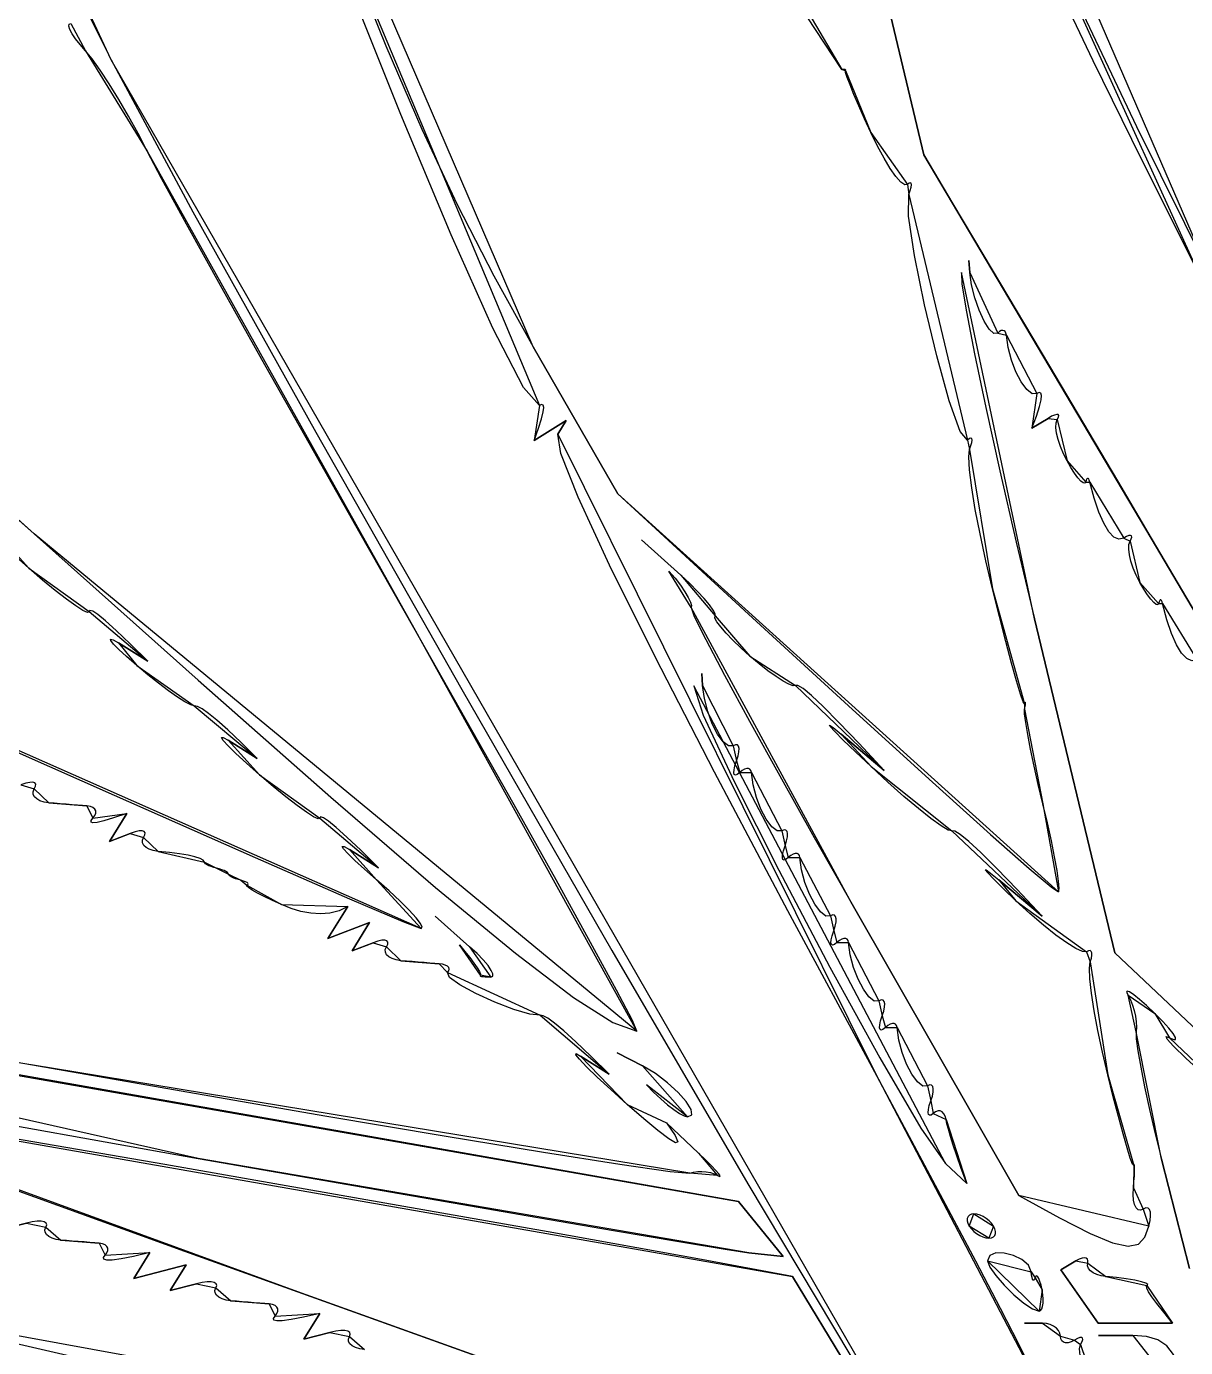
# Model space of a CAD drawing. Extents: x 0.3 to 49.4, y 16 to 54.1.
# Drawn here: x 35.332 to 39.072, y 27.951 to 32.21 of the extents above; entities that cross this region are included whole.
import ezdxf

# ---------------------------------------------------------------- set-up
doc = ezdxf.new("R2010")
doc.units = 0
doc.layers.get('0').update_dxf_attribs({"linetype": 'CONTINUOUS'})

msp = doc.modelspace()

# ---------------------------------------------------------------- linework, layer by layer
at = {"color": 178}
for points in [[(37.9627, 32.0709), (37.8513, 32.2412), (37.5836, 32.6829), (37.2226, 33.2892), (36.831, 33.9537), (36.4718, 34.5696), (36.2076, 35.0304), (36.1013, 35.2294), (37.9627, 32.0709)], [(37.645, 34.8829), (37.8785, 34.2776), (38.0936, 33.737), (38.2974, 33.2444), (38.4972, 32.7831), (38.7003, 32.3363), (38.9138, 31.8874), (39.1451, 31.4197), (37.645, 34.8829)], [(39.1086, 31.4247), (38.9292, 31.7819), (38.7733, 32.0996), (38.6328, 32.396), (38.4996, 32.6889), (38.3652, 32.9964), (38.2217, 33.3367), (38.0607, 33.7276), (39.1086, 31.4247)], [(34.8813, 33.6533), (34.9368, 33.5204), (35.0257, 33.3207), (35.1376, 33.0766), (35.262, 32.8104), (35.3885, 32.5444), (35.5067, 32.3009), (35.6061, 32.1022), (34.8813, 33.6533)], [(36.9872, 30.9882), (36.9355, 31.0465), (36.8374, 31.2373), (36.7023, 31.5381), (36.5399, 31.926), (36.3596, 32.3782), (36.1711, 32.8721), (35.9837, 33.3849), (36.9872, 30.9882)], [(36.0783, 33.238), (36.2325, 32.8142), (36.3684, 32.455), (36.4916, 32.1475), (36.6075, 31.8788), (36.7217, 31.6362), (36.8398, 31.4066), (36.9673, 31.1773), (36.0783, 33.238)], [(37.9177, 33.0947), (38.2268, 31.7961), (37.9177, 33.0947)], [(35.5234, 32.1316), (35.5058, 32.1517), (35.4913, 32.1702), (35.4803, 32.1866), (35.473, 32.2003), (35.4697, 32.2107), (35.4707, 32.2173), (35.4762, 32.2197), (35.5234, 32.1316)], [(33.5674, 32.1645), (33.6683, 32.0786), (33.8352, 31.9325), (34.0594, 31.7342), (34.3323, 31.4914), (34.6454, 31.212), (34.9898, 30.9038), (35.357, 30.5747), (33.5674, 32.1645)], [(35.7217, 31.8084), (35.6927, 31.8645), (35.6619, 31.9206), (35.6306, 31.9746), (35.5998, 32.0247), (35.5709, 32.0689), (35.545, 32.1052), (35.5234, 32.1316), (35.7217, 31.8084)], [(35.6061, 32.1022), (35.8693, 31.6128), (36.2661, 30.9015), (36.7367, 30.0726), (37.2212, 29.2303), (37.6594, 28.4789), (37.9916, 27.9226), (38.1577, 27.6657), (35.6061, 32.1022)], [(37.9743, 32.0677), (37.9756, 32.0687), (37.9758, 32.0696), (37.975, 32.0703), (37.9732, 32.0708), (37.9705, 32.071), (37.967, 32.0711), (37.9627, 32.0709), (37.9743, 32.0677)], [(38.0567, 31.868), (38.0363, 31.9127), (38.0179, 31.954), (38.002, 31.9908), (37.9893, 32.0218), (37.98, 32.0457), (37.9749, 32.0614), (37.9743, 32.0677), (38.0567, 31.868)], [(38.1745, 31.7003), (38.1658, 31.6992), (38.1532, 31.7082), (38.1374, 31.7262), (38.1192, 31.7522), (38.0991, 31.7852), (38.0781, 31.8241), (38.0567, 31.868), (38.1745, 31.7003)], [(36.5822, 30.2712), (36.4092, 30.5751), (36.2442, 30.8666), (36.0923, 31.1362), (35.9588, 31.3747), (35.8491, 31.5725), (35.7683, 31.7202), (35.7217, 31.8084), (36.5822, 30.2712)], [(38.2268, 31.7961), (38.3211, 31.6384), (38.421, 31.4709), (38.5253, 31.2955), (38.6327, 31.1146), (38.7419, 30.9303), (38.8518, 30.7447), (38.9609, 30.56), (38.2268, 31.7961)], [(38.1791, 31.6684), (38.1836, 31.6812), (38.1863, 31.6916), (38.1873, 31.6994), (38.1866, 31.7044), (38.1842, 31.7063), (38.1801, 31.705), (38.1745, 31.7003), (38.1791, 31.6684)], [(38.3686, 30.8762), (38.3445, 30.904), (38.3091, 31.0031), (38.2687, 31.1478), (38.2293, 31.3124), (38.1971, 31.4712), (38.1783, 31.5984), (38.1791, 31.6684), (38.3686, 30.8762)], [(38.3753, 31.4168), (38.3728, 31.456), (38.3753, 31.4168)], [(38.3487, 31.4168), (38.3501, 31.3793), (38.3646, 31.2897), (38.3909, 31.1549), (38.4274, 30.9818), (38.4728, 30.7772), (38.5256, 30.5478), (38.5843, 30.3006), (38.3487, 31.4168)], [(38.4657, 31.2213), (38.4534, 31.2199), (38.4382, 31.2341), (38.4218, 31.2603), (38.4057, 31.2952), (38.3915, 31.3352), (38.3808, 31.3769), (38.3753, 31.4168), (38.4657, 31.2213)], [(38.4934, 31.2144), (38.4923, 31.2212), (38.4899, 31.2261), (38.4865, 31.2291), (38.4822, 31.2302), (38.4772, 31.2293), (38.4716, 31.2263), (38.4657, 31.2213), (38.4934, 31.2144)], [(38.5917, 31.0266), (38.5766, 31.0261), (38.5594, 31.0395), (38.5414, 31.064), (38.5244, 31.0966), (38.5097, 31.1344), (38.4988, 31.1747), (38.4934, 31.2144), (38.5917, 31.0266)], [(36.9673, 31.1773), (37.2398, 30.7029), (36.9673, 31.1773)], [(38.5761, 30.9144), (38.5906, 30.9541), (38.6001, 30.9844), (38.6053, 31.0062), (38.6065, 31.0204), (38.6043, 31.0279), (38.5992, 31.0297), (38.5917, 31.0266), (38.5761, 30.9144)], [(36.9703, 30.8752), (36.9848, 30.9149), (36.9945, 30.9452), (36.9997, 30.9671), (37.0011, 30.9815), (36.9992, 30.9892), (36.9944, 30.9911), (36.9872, 30.9882), (36.9703, 30.8752)], [(37.074, 30.9393), (36.9703, 30.8752), (37.074, 30.9393)], [(37.0472, 30.8959), (37.074, 30.9393), (37.0472, 30.8959)], [(38.6279, 30.9464), (38.5761, 30.9144), (38.6279, 30.9464)], [(38.6576, 30.9426), (38.6615, 30.9502), (38.6625, 30.9556), (38.6606, 30.9585), (38.6561, 30.9591), (38.649, 30.9573), (38.6396, 30.9531), (38.6279, 30.9464), (38.6576, 30.9426)], [(38.6893, 30.8092), (38.6776, 30.8325), (38.6679, 30.8557), (38.6606, 30.878), (38.6556, 30.8987), (38.6534, 30.9169), (38.654, 30.9318), (38.6576, 30.9426), (38.6893, 30.8092)], [(38.0688, 28.8383), (37.7887, 29.3589), (37.5525, 29.8057), (37.3608, 30.1775), (37.2138, 30.4734), (37.1123, 30.6924), (37.0566, 30.8336), (37.0472, 30.8959), (38.0688, 28.8383)], [(38.3749, 30.8459), (38.3793, 30.8587), (38.3819, 30.869), (38.3827, 30.8766), (38.3818, 30.8813), (38.3791, 30.8829), (38.3747, 30.8813), (38.3686, 30.8762), (38.3749, 30.8459)], [(38.4486, 30.3967), (38.4272, 30.4874), (38.4086, 30.5738), (38.3934, 30.6532), (38.382, 30.7229), (38.3748, 30.7801), (38.3723, 30.822), (38.3749, 30.8459), (38.4486, 30.3967)], [(33.1475, 30.8293), (34.1727, 30.372), (34.9889, 30.0088), (35.6151, 29.7312), (36.0707, 29.5303), (36.3749, 29.3976), (36.5469, 29.3244), (36.6059, 29.3019), (33.1475, 30.8293)], [(38.7495, 30.7412), (38.7467, 30.7371), (38.7413, 30.7382), (38.7337, 30.7443), (38.7244, 30.7549), (38.7136, 30.7695), (38.7018, 30.7878), (38.6893, 30.8092), (38.7495, 30.7412)], [(38.7626, 30.7412), (38.7609, 30.7471), (38.759, 30.7511), (38.757, 30.7531), (38.755, 30.7531), (38.753, 30.7511), (38.7512, 30.7471), (38.7495, 30.7412), (38.7626, 30.7412)], [(38.8724, 30.5606), (38.8567, 30.5568), (38.8403, 30.5639), (38.8238, 30.5812), (38.8074, 30.6082), (38.7914, 30.6443), (38.7764, 30.6888), (38.7626, 30.7412), (38.8724, 30.5606)], [(37.2398, 30.7029), (37.6615, 30.3147), (37.9972, 30.0073), (38.2548, 29.7732), (38.4421, 29.6049), (38.5672, 29.4949), (38.6378, 29.4358), (38.662, 29.4202), (37.2398, 30.7029)], [(35.34, 30.4634), (35.2981, 30.5007), (35.2642, 30.532), (35.2392, 30.5567), (35.2235, 30.5739), (35.2178, 30.5832), (35.2228, 30.5837), (35.239, 30.5747), (35.34, 30.4634)], [(35.357, 30.5747), (35.8861, 30.1024), (36.3145, 29.7251), (36.6523, 29.4344), (36.9097, 29.2221), (37.0969, 29.0796), (37.224, 28.9986), (37.3013, 28.9707), (35.357, 30.5747)], [(37.4435, 30.4405), (37.3168, 30.5552), (37.4435, 30.4405)], [(38.8926, 30.5509), (38.8966, 30.5584), (38.898, 30.564), (38.8971, 30.5676), (38.894, 30.5691), (38.8887, 30.5685), (38.8815, 30.5657), (38.8724, 30.5606), (38.8926, 30.5509)], [(38.9243, 30.4176), (38.9126, 30.4408), (38.9029, 30.464), (38.8955, 30.4863), (38.8906, 30.507), (38.8884, 30.5252), (38.889, 30.5401), (38.8926, 30.5509), (38.9243, 30.4176)], [(38.9609, 30.56), (39.4209, 29.7816), (38.9609, 30.56)], [(35.5345, 30.3233), (35.5293, 30.321), (35.5146, 30.3275), (35.4916, 30.3421), (35.4615, 30.3638), (35.4253, 30.3918), (35.3845, 30.4253), (35.34, 30.4634), (35.5345, 30.3233)], [(37.4051, 30.4543), (37.4249, 30.4308), (37.4421, 30.4084), (37.4565, 30.3876), (37.4676, 30.3693), (37.4748, 30.3542), (37.4779, 30.343), (37.4763, 30.3364), (37.4051, 30.4543)], [(37.5539, 30.3095), (37.5543, 30.3163), (37.5482, 30.3284), (37.5362, 30.345), (37.5191, 30.3653), (37.4975, 30.3885), (37.4721, 30.4139), (37.4435, 30.4405), (37.5539, 30.3095)], [(38.9845, 30.3495), (38.9817, 30.3454), (38.9763, 30.3466), (38.9687, 30.3527), (38.9594, 30.3632), (38.9486, 30.3778), (38.9368, 30.3961), (38.9243, 30.4176), (38.9845, 30.3495)], [(38.5523, 30.0264), (38.5481, 30.0323), (38.5393, 30.0576), (38.5265, 30.1001), (38.5105, 30.1576), (38.4917, 30.2276), (38.4709, 30.3081), (38.4486, 30.3967), (38.5523, 30.0264)], [(37.4763, 30.3364), (37.4866, 30.3075), (37.5236, 30.233), (37.584, 30.1187), (37.6646, 29.9704), (37.7623, 29.794), (37.8739, 29.5953), (37.9962, 29.3802), (37.4763, 30.3364)], [(38.9976, 30.3495), (38.9959, 30.3555), (38.994, 30.3594), (38.992, 30.3614), (38.99, 30.3614), (38.988, 30.3594), (38.9862, 30.3555), (38.9845, 30.3495), (38.9976, 30.3495)], [(39.1074, 30.169), (39.0917, 30.1652), (39.0753, 30.1722), (39.0588, 30.1896), (39.0423, 30.2166), (39.0264, 30.2526), (39.0114, 30.2972), (38.9976, 30.3495), (39.1074, 30.169)], [(35.7241, 30.1635), (35.6673, 30.2196), (35.6222, 30.2624), (35.5878, 30.2934), (35.5628, 30.3137), (35.5464, 30.3246), (35.5373, 30.3274), (35.5345, 30.3233), (35.7241, 30.1635)], [(37.6662, 30.1803), (37.6372, 30.2065), (37.6114, 30.2315), (37.5895, 30.2544), (37.5721, 30.2745), (37.5599, 30.2909), (37.5536, 30.3028), (37.5539, 30.3095), (37.6662, 30.1803)], [(38.5843, 30.3006), (38.8439, 29.2235), (38.5843, 30.3006)], [(37.3013, 28.9707), (37.2871, 29.0049), (37.236, 29.1028), (37.1525, 29.2567), (37.041, 29.4584), (36.9058, 29.7), (36.7514, 29.9736), (36.5822, 30.2712), (37.3013, 28.9707)], [(35.6882, 30.1497), (35.6557, 30.1782), (35.6307, 30.2013), (35.6134, 30.2188), (35.6043, 30.23), (35.6037, 30.2346), (35.612, 30.2322), (35.6296, 30.2223), (35.6882, 30.1497)], [(35.6296, 30.2223), (35.7241, 30.1635), (35.6296, 30.2223)], [(37.8129, 30.0855), (37.8053, 30.0843), (37.7918, 30.0891), (37.7732, 30.0991), (37.7505, 30.1138), (37.7245, 30.1326), (37.6961, 30.155), (37.6662, 30.1803), (37.8129, 30.0855)], [(35.874, 30.0201), (35.8625, 30.0232), (35.844, 30.0328), (35.8199, 30.048), (35.7911, 30.0681), (35.7588, 30.0923), (35.7241, 30.1198), (35.6882, 30.1497), (35.874, 30.0201)], [(37.5137, 30.0852), (37.5111, 30.1243), (37.5137, 30.0852)], [(37.4853, 30.0838), (37.5155, 29.9893), (37.615, 29.7758), (37.7593, 29.4896), (37.924, 29.1771), (38.0849, 28.8843), (38.2174, 28.6578), (38.2971, 28.5436), (37.4853, 30.0838)], [(37.6126, 29.8908), (37.5972, 29.8902), (37.5798, 29.9037), (37.5619, 29.9285), (37.5449, 29.9618), (37.5303, 30.0009), (37.5194, 30.043), (37.5137, 30.0852), (37.6126, 29.8908)], [(38.0998, 29.811), (38.0188, 29.8981), (37.9536, 29.9663), (37.9026, 30.0174), (37.8644, 30.053), (37.8377, 30.0751), (37.821, 30.0853), (37.8129, 30.0855), (38.0998, 29.811)], [(38.5524, 30.0093), (38.5538, 30.0172), (38.5548, 30.0234), (38.5552, 30.0279), (38.5552, 30.0306), (38.5547, 30.0313), (38.5538, 30.0299), (38.5523, 30.0264), (38.5524, 30.0093)], [(36.0766, 29.8502), (36.0248, 29.9015), (35.9819, 29.9421), (35.9472, 29.9731), (35.9197, 29.9954), (35.8989, 30.01), (35.8839, 30.0179), (35.874, 30.0201), (36.0766, 29.8502)], [(38.6112, 29.704), (38.5963, 29.7663), (38.583, 29.8256), (38.5716, 29.8798), (38.5625, 29.9272), (38.556, 29.9658), (38.5525, 29.9938), (38.5524, 30.0093), (38.6112, 29.704)], [(38.0569, 29.8238), (38.0067, 29.8714), (37.9676, 29.9093), (37.9402, 29.9367), (37.9252, 29.9529), (37.9232, 29.9574), (37.9347, 29.9495), (37.9603, 29.9285), (38.0569, 29.8238)], [(36.0842, 29.7976), (36.0422, 29.8349), (36.0084, 29.8662), (35.9833, 29.8909), (35.9677, 29.9081), (35.962, 29.9173), (35.9669, 29.9178), (35.9831, 29.9089), (36.0842, 29.7976)], [(35.9831, 29.9089), (36.0766, 29.8502), (35.9831, 29.9089)], [(37.9603, 29.9285), (38.0998, 29.811), (37.9603, 29.9285)], [(37.6231, 29.8424), (37.628, 29.858), (37.6307, 29.8712), (37.6311, 29.8817), (37.6295, 29.8892), (37.6258, 29.8934), (37.6202, 29.894), (37.6126, 29.8908), (37.6231, 29.8424)], [(37.6334, 29.8045), (37.6254, 29.7984), (37.6196, 29.7964), (37.6159, 29.7983), (37.6143, 29.8041), (37.615, 29.8134), (37.6179, 29.8263), (37.6231, 29.8424), (37.6334, 29.8045)], [(38.3175, 29.6166), (38.3057, 29.6191), (38.2827, 29.6327), (38.2502, 29.6562), (38.2098, 29.6883), (38.1631, 29.7278), (38.1116, 29.7734), (38.0569, 29.8238), (38.3175, 29.6166)], [(36.2786, 29.6575), (36.2735, 29.6552), (36.2588, 29.6617), (36.2358, 29.6763), (36.2056, 29.698), (36.1695, 29.726), (36.1286, 29.7595), (36.0842, 29.7976), (36.2786, 29.6575)], [(37.6709, 29.8045), (37.6695, 29.8111), (37.6664, 29.8155), (37.6619, 29.8177), (37.656, 29.8177), (37.6492, 29.8155), (37.6416, 29.8111), (37.6334, 29.8045), (37.6709, 29.8045)], [(37.7693, 29.6167), (37.7541, 29.6162), (37.7369, 29.6296), (37.719, 29.654), (37.7019, 29.6866), (37.6872, 29.7245), (37.6764, 29.7647), (37.6709, 29.8045), (37.7693, 29.6167)], [(35.358, 29.7518), (35.3621, 29.7606), (35.3626, 29.7671), (35.3595, 29.7714), (35.3529, 29.7733), (35.3432, 29.7729), (35.3304, 29.7701), (35.3147, 29.7647), (35.358, 29.7518)], [(35.4049, 29.7071), (35.3893, 29.7095), (35.3762, 29.7137), (35.3659, 29.7194), (35.3586, 29.7263), (35.3547, 29.7342), (35.3544, 29.7428), (35.358, 29.7518), (35.4049, 29.7071)], [(35.5277, 29.6971), (35.5139, 29.6982), (35.4976, 29.6995), (35.4796, 29.7009), (35.4606, 29.7025), (35.4413, 29.7041), (35.4224, 29.7057), (35.4049, 29.7071), (35.5277, 29.6971)], [(35.5472, 29.6576), (35.5533, 29.6658), (35.5561, 29.6735), (35.556, 29.6806), (35.553, 29.6867), (35.5471, 29.6916), (35.5387, 29.6952), (35.5277, 29.6971), (35.5472, 29.6576)], [(38.662, 29.4202), (38.6637, 29.4307), (38.6619, 29.4542), (38.6569, 29.4888), (38.649, 29.5328), (38.6386, 29.5845), (38.6259, 29.6421), (38.6112, 29.704), (38.662, 29.4202)], [(35.656, 29.673), (35.6139, 29.6585), (35.5824, 29.6488), (35.5605, 29.6437), (35.547, 29.6424), (35.5411, 29.6447), (35.5415, 29.6499), (35.5472, 29.6576), (35.656, 29.673)], [(35.6, 29.5823), (35.656, 29.673), (35.6, 29.5823)], [(36.4682, 29.4977), (36.4114, 29.5538), (36.3664, 29.5966), (36.3319, 29.6276), (36.307, 29.6479), (36.2905, 29.6588), (36.2814, 29.6616), (36.2786, 29.6575), (36.4682, 29.4977)], [(35.6672, 29.6081), (35.6, 29.5823), (35.6672, 29.6081)], [(35.7104, 29.5952), (35.7146, 29.6039), (35.7151, 29.6105), (35.7119, 29.6147), (35.7054, 29.6167), (35.6957, 29.6162), (35.6829, 29.6134), (35.6672, 29.6081), (35.7104, 29.5952)], [(37.7798, 29.5683), (37.7847, 29.5839), (37.7873, 29.5971), (37.7878, 29.6075), (37.7862, 29.615), (37.7825, 29.6192), (37.7768, 29.6199), (37.7693, 29.6167), (37.7798, 29.5683)], [(38.609, 29.341), (38.5284, 29.4277), (38.463, 29.4956), (38.4116, 29.5467), (38.3727, 29.5826), (38.345, 29.605), (38.327, 29.6158), (38.3175, 29.6166), (38.609, 29.341)], [(35.7574, 29.5505), (35.7418, 29.5529), (35.7287, 29.557), (35.7184, 29.5627), (35.7111, 29.5697), (35.7072, 29.5776), (35.7069, 29.5861), (35.7104, 29.5952), (35.7574, 29.5505)], [(36.4618, 29.4585), (36.4228, 29.4928), (36.3917, 29.5213), (36.3691, 29.5434), (36.3555, 29.5586), (36.3515, 29.5662), (36.3575, 29.5657), (36.3742, 29.5564), (36.4618, 29.4585)], [(37.79, 29.5303), (37.7821, 29.5242), (37.7763, 29.5222), (37.7725, 29.5242), (37.771, 29.5299), (37.7717, 29.5393), (37.7746, 29.5521), (37.7798, 29.5683), (37.79, 29.5303)], [(35.9065, 29.5158), (35.903, 29.5216), (35.8928, 29.5272), (35.8763, 29.5327), (35.854, 29.5379), (35.8265, 29.5426), (35.7941, 29.5469), (35.7574, 29.5505), (35.9065, 29.5158)], [(36.3742, 29.5564), (36.4682, 29.4977), (36.3742, 29.5564)], [(37.8276, 29.5303), (37.8262, 29.5369), (37.8231, 29.5413), (37.8185, 29.5435), (37.8127, 29.5435), (37.8059, 29.5413), (37.7982, 29.5369), (37.79, 29.5303), (37.8276, 29.5303)], [(37.9259, 29.3425), (37.9108, 29.342), (37.8935, 29.3554), (37.8756, 29.3799), (37.8586, 29.4124), (37.8439, 29.4503), (37.833, 29.4905), (37.8276, 29.5303), (37.9259, 29.3425)], [(35.9457, 29.4962), (35.9368, 29.4986), (35.9285, 29.5013), (35.9213, 29.5042), (35.9152, 29.5073), (35.9105, 29.5103), (35.9076, 29.5132), (35.9065, 29.5158), (35.9457, 29.4962)], [(35.9849, 29.4767), (35.9838, 29.4793), (35.9809, 29.4822), (35.9762, 29.4852), (35.9702, 29.4883), (35.9629, 29.4912), (35.9547, 29.4939), (35.9457, 29.4962), (35.9849, 29.4767)], [(38.5243, 29.3913), (38.4835, 29.4304), (38.4532, 29.4604), (38.4336, 29.4808), (38.4251, 29.4912), (38.428, 29.4912), (38.4426, 29.4805), (38.4694, 29.4585), (38.5243, 29.3913)], [(36.024, 29.4571), (36.0151, 29.4594), (36.0069, 29.4621), (35.9996, 29.4651), (35.9935, 29.4681), (35.9889, 29.4711), (35.9859, 29.474), (35.9849, 29.4767), (36.024, 29.4571)], [(36.0436, 29.4419), (36.0471, 29.4436), (36.0482, 29.4455), (36.0472, 29.4477), (36.0442, 29.4501), (36.0392, 29.4525), (36.0325, 29.4548), (36.024, 29.4571), (36.0436, 29.4419)], [(36.1554, 29.3789), (36.1259, 29.392), (36.0997, 29.4045), (36.0777, 29.4158), (36.0603, 29.4256), (36.0484, 29.4335), (36.0426, 29.439), (36.0436, 29.4419), (36.1554, 29.3789)], [(36.6059, 29.3019), (36.6096, 29.306), (36.6038, 29.3179), (36.5893, 29.3364), (36.567, 29.3607), (36.5377, 29.3898), (36.5023, 29.4227), (36.4618, 29.4585), (36.6059, 29.3019)], [(38.4694, 29.4585), (38.609, 29.341), (38.4694, 29.4585)], [(36.3691, 29.3727), (36.3409, 29.359), (36.3114, 29.3512), (36.2809, 29.3487), (36.2497, 29.3509), (36.2182, 29.357), (36.1866, 29.3666), (36.1554, 29.3789), (36.3691, 29.3727)], [(36.3049, 29.269), (36.3691, 29.3727), (36.3049, 29.269)], [(37.9962, 29.3802), (38.5332, 28.4413), (37.9962, 29.3802)], [(38.7515, 29.2269), (38.7389, 29.2272), (38.7173, 29.2369), (38.6882, 29.255), (38.6529, 29.2805), (38.6129, 29.3124), (38.5696, 29.3497), (38.5243, 29.3913), (38.7515, 29.2269)], [(36.4393, 29.3206), (36.3049, 29.269), (36.4393, 29.3206)], [(36.3833, 29.2298), (36.4393, 29.3206), (36.3833, 29.2298)], [(36.7618, 29.2431), (36.6512, 29.341), (36.7618, 29.2431)], [(37.9365, 29.2941), (37.9413, 29.3097), (37.944, 29.3229), (37.9445, 29.3334), (37.9428, 29.3409), (37.9392, 29.3451), (37.9335, 29.3457), (37.9259, 29.3425), (37.9365, 29.2941)], [(36.4938, 29.2427), (36.4979, 29.2514), (36.4984, 29.258), (36.4953, 29.2622), (36.4887, 29.2642), (36.479, 29.2638), (36.4662, 29.2609), (36.4505, 29.2556), (36.4938, 29.2427)], [(37.9467, 29.2562), (37.9388, 29.2501), (37.9329, 29.2481), (37.9292, 29.25), (37.9277, 29.2558), (37.9283, 29.2651), (37.9312, 29.278), (37.9365, 29.2941), (37.9467, 29.2562)], [(37.9842, 29.2562), (37.9829, 29.2628), (37.9798, 29.2672), (37.9752, 29.2694), (37.9694, 29.2694), (37.9625, 29.2672), (37.9549, 29.2628), (37.9467, 29.2562), (37.9842, 29.2562)], [(36.4505, 29.2556), (36.3833, 29.2298), (36.4505, 29.2556)], [(36.5407, 29.198), (36.5251, 29.2004), (36.512, 29.2046), (36.5017, 29.2102), (36.4944, 29.2172), (36.4905, 29.2251), (36.4902, 29.2337), (36.4938, 29.2427), (36.5407, 29.198)], [(36.7293, 29.2488), (36.7469, 29.2276), (36.7625, 29.2077), (36.7759, 29.1899), (36.7865, 29.1748), (36.7939, 29.1628), (36.7977, 29.1546), (36.7976, 29.1509), (36.7293, 29.2488)], [(36.8301, 29.1452), (36.8368, 29.1478), (36.8374, 29.1552), (36.8321, 29.1668), (36.8216, 29.182), (36.806, 29.2002), (36.786, 29.2207), (36.7618, 29.2431), (36.8301, 29.1452)], [(38.0826, 29.0683), (38.0675, 29.0679), (38.0502, 29.0813), (38.0323, 29.1057), (38.0152, 29.1383), (38.0005, 29.1761), (37.9897, 29.2164), (37.9842, 29.2562), (38.0826, 29.0683)], [(38.7641, 29.1946), (38.7679, 29.2061), (38.7696, 29.2156), (38.7695, 29.223), (38.7675, 29.228), (38.7639, 29.2304), (38.7585, 29.2302), (38.7515, 29.2269), (38.7641, 29.1946)], [(38.8439, 29.2235), (39.323, 28.7713), (38.8439, 29.2235)], [(33.3314, 29.1898), (33.4005, 29.1844), (33.5669, 29.1612), (33.8179, 29.1223), (34.1408, 29.0698), (34.5228, 29.0057), (34.9511, 28.9322), (35.413, 28.8513), (33.3314, 29.1898)], [(36.6634, 29.1879), (36.6497, 29.189), (36.6334, 29.1903), (36.6154, 29.1918), (36.5964, 29.1934), (36.5771, 29.1949), (36.5582, 29.1965), (36.5407, 29.198), (36.6634, 29.1879)], [(36.6912, 29.1596), (36.6953, 29.1652), (36.6965, 29.1706), (36.6949, 29.1756), (36.6905, 29.18), (36.6838, 29.1836), (36.6747, 29.1863), (36.6634, 29.1879), (36.6912, 29.1596)], [(38.8205, 28.8303), (38.8035, 28.9029), (38.789, 28.9724), (38.7771, 29.0365), (38.7684, 29.093), (38.7631, 29.1397), (38.7615, 29.1743), (38.7641, 29.1946), (38.8205, 28.8303)], [(37.6298, 28.4216), (36.3673, 28.6441), (35.3632, 28.8207), (34.5939, 28.9555), (34.0355, 29.053), (33.6643, 29.1172), (33.4565, 29.1524), (33.3882, 29.163), (37.6298, 28.4216)], [(36.9902, 29.0222), (36.9562, 29.0251), (36.9043, 29.0405), (36.8434, 29.0642), (36.7827, 29.0921), (36.7311, 29.1201), (36.6976, 29.144), (36.6912, 29.1596), (36.9902, 29.0222)], [(36.7976, 29.1509), (36.7964, 29.1496), (36.7976, 29.1484), (36.8008, 29.1473), (36.8058, 29.1465), (36.8125, 29.1458), (36.8207, 29.1454), (36.8301, 29.1452), (36.7976, 29.1509)], [(38.9724, 29.0277), (38.9457, 29.053), (38.9228, 29.0733), (38.9044, 29.0881), (38.891, 29.0972), (38.8831, 29.1002), (38.8812, 29.0968), (38.8859, 29.0865), (38.9724, 29.0277)], [(33.5566, 29.0846), (33.75, 29.0127), (33.9471, 28.9494), (34.1737, 28.889), (34.4554, 28.8257), (34.8177, 28.7536), (35.2863, 28.6671), (35.887, 28.5605), (33.5566, 29.0846)], [(38.0931, 29.02), (38.098, 29.0356), (38.1006, 29.0487), (38.1011, 29.0592), (38.0995, 29.0667), (38.0958, 29.0709), (38.0902, 29.0716), (38.0826, 29.0683), (38.0931, 29.02)], [(38.8859, 29.0865), (38.8935, 29.0715), (38.9001, 29.0547), (38.9056, 29.0368), (38.9096, 29.0186), (38.9122, 29.0007), (38.9131, 28.9839), (38.9121, 28.969), (38.8859, 29.0865)], [(37.2124, 28.8319), (37.153, 28.8904), (37.1044, 28.9365), (37.0657, 28.9714), (37.0359, 28.9963), (37.014, 29.0123), (36.9991, 29.0205), (36.9902, 29.0222), (37.2124, 28.8319)], [(38.1034, 28.982), (38.0954, 28.9759), (38.0896, 28.9739), (38.0859, 28.9759), (38.0843, 28.9816), (38.085, 28.991), (38.0879, 29.0038), (38.0931, 29.02), (38.1034, 28.982)], [(39.0196, 28.9494), (39.0333, 28.9435), (39.0396, 28.9442), (39.039, 28.9508), (39.0317, 28.963), (39.018, 28.9802), (38.9981, 29.0019), (38.9724, 29.0277), (39.0196, 28.9494)], [(38.1409, 28.982), (38.1395, 28.9886), (38.1364, 28.993), (38.1318, 28.9952), (38.126, 28.9952), (38.1192, 28.993), (38.1116, 28.9886), (38.1034, 28.982), (38.1409, 28.982)], [(38.2393, 28.7942), (38.2241, 28.7937), (38.2069, 28.8071), (38.1889, 28.8316), (38.1719, 28.8641), (38.1572, 28.902), (38.1464, 28.9422), (38.1409, 28.982), (38.2393, 28.7942)], [(38.9121, 28.969), (38.9126, 28.9462), (38.9177, 28.9072), (38.9268, 28.8546), (38.9395, 28.7908), (38.9552, 28.7184), (38.9735, 28.6399), (38.9939, 28.5577), (38.9121, 28.969)], [(39.3385, 28.6468), (39.2229, 28.7481), (39.1351, 28.8264), (39.0725, 28.8839), (39.0323, 28.9227), (39.0119, 28.9451), (39.0086, 28.9533), (39.0196, 28.9494), (39.3385, 28.6468)], [(37.2702, 28.7347), (37.2173, 28.7822), (37.1734, 28.8229), (37.1393, 28.8558), (37.1161, 28.88), (37.1045, 28.8945), (37.1056, 28.8984), (37.1202, 28.8906), (37.2702, 28.7347)], [(37.1202, 28.8906), (37.2124, 28.8319), (37.1202, 28.8906)], [(37.3197, 28.8589), (37.2382, 28.9013), (37.3197, 28.8589)], [(35.413, 28.8513), (35.8744, 28.7703), (36.3011, 28.6968), (36.6805, 28.6328), (37, 28.5803), (37.247, 28.5415), (37.4088, 28.5184), (37.4729, 28.513), (35.413, 28.8513)], [(37.4652, 28.6948), (37.4788, 28.7012), (37.4764, 28.7185), (37.4607, 28.7435), (37.4344, 28.7731), (37.4003, 28.8043), (37.3612, 28.8339), (37.3197, 28.8589), (37.4652, 28.6948)], [(38.5827, 27.856), (38.5717, 27.8839), (38.5346, 27.9594), (38.4746, 28.0763), (38.3949, 28.2287), (38.2986, 28.4105), (38.1888, 28.6157), (38.0688, 28.8383), (38.5827, 27.856)], [(37.3331, 28.798), (37.3558, 28.7744), (37.3786, 28.7527), (37.4006, 28.7336), (37.4211, 28.7176), (37.4392, 28.7053), (37.4542, 28.6975), (37.4652, 28.6948), (37.3331, 28.798)], [(38.2498, 28.7458), (38.2547, 28.7614), (38.2573, 28.7746), (38.2578, 28.7851), (38.2561, 28.7926), (38.2525, 28.7968), (38.2468, 28.7974), (38.2393, 28.7942), (38.2498, 28.7458)], [(38.9042, 28.5381), (38.9005, 28.5419), (38.8932, 28.5614), (38.8828, 28.5946), (38.8699, 28.6399), (38.8548, 28.6955), (38.8382, 28.7595), (38.8205, 28.8303), (38.9042, 28.5381)], [(34.5978, 28.7179), (34.6438, 28.6991), (34.7675, 28.6526), (34.9592, 28.582), (35.2089, 28.4908), (35.5067, 28.3828), (35.8429, 28.2615), (36.2076, 28.1304), (34.5978, 28.7179)], [(37.8037, 28.18), (37.5098, 28.235), (37.0155, 28.3236), (36.4091, 28.4305), (35.7792, 28.5403), (35.2142, 28.6377), (34.8026, 28.7073), (34.6328, 28.734), (37.8037, 28.18)], [(37.3972, 28.6752), (37.4252, 28.6345), (37.4343, 28.6138), (37.4266, 28.611), (37.4042, 28.6239), (37.3692, 28.6503), (37.3239, 28.6879), (37.2702, 28.7347), (37.3972, 28.6752)], [(38.2576, 28.7054), (38.2507, 28.7004), (38.2456, 28.6994), (38.2425, 28.7021), (38.2413, 28.7084), (38.242, 28.7179), (38.2449, 28.7305), (38.2498, 28.7458), (38.2576, 28.7054)], [(38.2992, 28.6859), (38.2964, 28.6964), (38.2921, 28.7046), (38.2866, 28.7103), (38.2802, 28.7133), (38.273, 28.7136), (38.2654, 28.711), (38.2576, 28.7054), (38.2992, 28.6859)], [(37.5008, 28.5773), (37.3972, 28.6752), (37.5008, 28.5773)], [(38.3655, 28.4794), (38.348, 28.5276), (38.3336, 28.5686), (38.3221, 28.603), (38.3131, 28.6313), (38.3065, 28.6542), (38.302, 28.6722), (38.2992, 28.6859), (38.3655, 28.4794)], [(35.887, 28.5605), (36.2704, 28.4932), (36.6286, 28.4308), (36.9509, 28.3751), (37.2263, 28.3279), (37.4439, 28.2911), (37.5929, 28.2665), (37.6625, 28.2561), (35.887, 28.5605)], [(37.562, 28.5052), (37.569, 28.5019), (37.57, 28.5039), (37.5656, 28.5107), (37.5561, 28.5218), (37.5419, 28.537), (37.5233, 28.5556), (37.5008, 28.5773), (37.562, 28.5052)], [(38.2971, 28.5436), (38.3655, 28.4794), (38.2971, 28.5436)], [(38.9037, 28.4652), (38.9052, 28.4858), (38.9063, 28.5038), (38.9069, 28.5187), (38.907, 28.53), (38.9066, 28.5373), (38.9056, 28.5402), (38.9042, 28.5381), (38.9037, 28.4652)], [(38.9939, 28.5577), (39.0839, 28.2052), (38.9939, 28.5577)], [(37.4729, 28.513), (37.4847, 28.5165), (37.4978, 28.5183), (37.5115, 28.5186), (37.5253, 28.5173), (37.5387, 28.5147), (37.5511, 28.5106), (37.562, 28.5052), (37.4729, 28.513)], [(38.9348, 28.3967), (38.9259, 28.3934), (38.9182, 28.3951), (38.9119, 28.4013), (38.9071, 28.4118), (38.904, 28.4261), (38.9028, 28.4441), (38.9037, 28.4652), (38.9348, 28.3967)], [(37.7734, 28.2444), (37.6298, 28.4216), (37.7734, 28.2444)], [(38.5332, 28.4413), (38.6645, 28.3686), (38.7639, 28.3181), (38.8362, 28.2883), (38.8864, 28.2774), (38.9193, 28.2839), (38.94, 28.3061), (38.9532, 28.3424), (38.5332, 28.4413)], [(38.3889, 28.3815), (38.3806, 28.3804), (38.3742, 28.3775), (38.3698, 28.3728), (38.3675, 28.3668), (38.3673, 28.3595), (38.3695, 28.3513), (38.374, 28.3423), (38.3889, 28.3815)], [(38.4523, 28.3423), (38.4457, 28.3513), (38.4377, 28.3595), (38.4285, 28.3668), (38.4187, 28.3728), (38.4086, 28.3775), (38.3985, 28.3804), (38.3889, 28.3815), (38.4523, 28.3423)], [(38.9532, 28.3424), (38.9572, 28.3607), (38.9589, 28.3759), (38.9583, 28.3876), (38.9555, 28.3958), (38.9506, 28.4002), (38.9437, 28.4006), (38.9348, 28.3967), (38.9532, 28.3424)], [(35.3326, 28.3521), (35.2481, 28.33), (35.3326, 28.3521)], [(35.3951, 28.3387), (35.3979, 28.3462), (35.3961, 28.352), (35.3902, 28.356), (35.3805, 28.358), (35.3674, 28.3581), (35.3513, 28.3562), (35.3326, 28.3521), (35.3951, 28.3387)], [(35.444, 28.2972), (35.4284, 28.2995), (35.4152, 28.3034), (35.4046, 28.3087), (35.397, 28.3152), (35.3927, 28.3225), (35.392, 28.3304), (35.3951, 28.3387), (35.444, 28.2972)], [(38.374, 28.3423), (38.3805, 28.3334), (38.3886, 28.3251), (38.3977, 28.3179), (38.4075, 28.3118), (38.4177, 28.3071), (38.4277, 28.3042), (38.4373, 28.3031), (38.374, 28.3423)], [(38.4373, 28.3031), (38.4456, 28.3042), (38.4521, 28.3071), (38.4565, 28.3118), (38.4588, 28.3179), (38.4589, 28.3251), (38.4568, 28.3334), (38.4523, 28.3423), (38.4373, 28.3031)], [(35.5668, 28.2871), (35.5531, 28.2882), (35.5368, 28.2895), (35.5188, 28.291), (35.4997, 28.2925), (35.4804, 28.2941), (35.4616, 28.2957), (35.444, 28.2972), (35.5668, 28.2871)], [(35.5864, 28.2481), (35.5924, 28.2562), (35.5953, 28.2638), (35.5952, 28.2708), (35.5921, 28.2768), (35.5863, 28.2817), (35.5778, 28.2852), (35.5668, 28.2871), (35.5864, 28.2481)], [(35.7304, 28.2567), (35.6778, 28.2444), (35.6379, 28.2365), (35.6096, 28.2327), (35.5916, 28.2323), (35.5826, 28.2351), (35.5813, 28.2405), (35.5864, 28.2481), (35.7304, 28.2567)], [(35.6789, 28.1733), (35.7304, 28.2567), (35.6789, 28.1733)], [(37.6625, 28.2561), (37.7734, 28.2444), (37.6625, 28.2561)], [(38.5737, 28.1945), (38.5645, 28.2161), (38.5439, 28.2341), (38.5164, 28.2476), (38.4868, 28.2551), (38.4599, 28.2556), (38.4403, 28.2479), (38.4327, 28.2306), (38.5737, 28.1945)], [(35.8479, 28.2175), (35.6789, 28.1733), (35.8479, 28.2175)], [(35.7964, 28.1341), (35.8479, 28.2175), (35.7964, 28.1341)], [(38.4327, 28.2306), (38.44, 28.2103), (38.4592, 28.1827), (38.4865, 28.1516), (38.518, 28.1208), (38.5498, 28.0941), (38.578, 28.0753), (38.5988, 28.0682), (38.4327, 28.2306)], [(38.7173, 28.2302), (38.6689, 28.2014), (38.7173, 28.2302)], [(38.6689, 28.2014), (38.7896, 28.029), (38.6689, 28.2014)], [(38.7558, 28.2224), (38.7568, 28.23), (38.7552, 28.2355), (38.7513, 28.2389), (38.7453, 28.2402), (38.7375, 28.2391), (38.7281, 28.2359), (38.7173, 28.2302), (38.7558, 28.2224)], [(38.8146, 28.1797), (38.7992, 28.182), (38.7855, 28.1861), (38.7739, 28.1915), (38.7648, 28.1981), (38.7585, 28.2057), (38.7554, 28.2138), (38.7558, 28.2224), (38.8146, 28.1797)], [(35.9435, 28.1428), (35.9462, 28.1504), (35.9445, 28.1562), (35.9385, 28.1601), (35.9288, 28.1622), (35.9157, 28.1623), (35.8996, 28.1604), (35.8809, 28.1562), (35.9435, 28.1428)], [(37.9811, 27.8877), (37.8037, 28.18), (37.9811, 27.8877)], [(38.5865, 28.1759), (38.5844, 28.1704), (38.5822, 28.1679), (38.5801, 28.1681), (38.5781, 28.171), (38.5763, 28.1764), (38.5748, 28.1843), (38.5737, 28.1945), (38.5865, 28.1759)], [(38.6085, 28.1367), (38.6053, 28.1516), (38.6018, 28.1638), (38.5983, 28.173), (38.5949, 28.1791), (38.5917, 28.1818), (38.5889, 28.1808), (38.5865, 28.1759), (38.6085, 28.1367)], [(38.9469, 28.151), (38.9502, 28.1542), (38.9439, 28.1582), (38.9292, 28.1627), (38.9075, 28.1674), (38.8803, 28.172), (38.8488, 28.1762), (38.8146, 28.1797), (38.9469, 28.151)], [(35.8809, 28.1562), (35.7964, 28.1341), (35.8809, 28.1562)], [(35.9924, 28.1014), (35.9767, 28.1037), (35.9635, 28.1076), (35.9529, 28.1129), (35.9454, 28.1193), (35.9411, 28.1266), (35.9403, 28.1346), (35.9435, 28.1428), (35.9924, 28.1014)], [(36.2076, 28.1304), (37.8011, 27.559), (36.2076, 28.1304)], [(38.5988, 28.0682), (38.6037, 28.07), (38.6075, 28.0752), (38.6101, 28.0833), (38.6117, 28.0939), (38.6119, 28.1066), (38.6109, 28.121), (38.6085, 28.1367), (38.5988, 28.0682)], [(39.0298, 28.029), (39.001, 28.0643), (38.9789, 28.0926), (38.9629, 28.1145), (38.9523, 28.1306), (38.9466, 28.1417), (38.945, 28.1482), (38.9469, 28.151), (39.0298, 28.029)], [(34.774, 28.0848), (35.5064, 27.9165), (36.0854, 27.7879), (36.5294, 27.6954), (36.8567, 27.6357), (37.0859, 27.6055), (37.2352, 27.6014), (37.3231, 27.6201), (34.774, 28.0848)], [(36.1151, 28.0913), (36.1014, 28.0924), (36.0851, 28.0937), (36.0671, 28.0952), (36.048, 28.0967), (36.0287, 28.0983), (36.0099, 28.0999), (35.9924, 28.1014), (36.1151, 28.0913)], [(36.1347, 28.0523), (36.1407, 28.0604), (36.1436, 28.068), (36.1435, 28.075), (36.1404, 28.081), (36.1346, 28.0859), (36.1261, 28.0894), (36.1151, 28.0913), (36.1347, 28.0523)], [(36.2787, 28.0609), (36.2261, 28.0486), (36.1862, 28.0407), (36.1579, 28.0368), (36.1399, 28.0365), (36.1309, 28.0393), (36.1296, 28.0447), (36.1347, 28.0523), (36.2787, 28.0609)], [(36.2272, 27.9775), (36.2787, 28.0609), (36.2272, 27.9775)], [(38.6096, 28.029), (38.5515, 28.029), (38.6096, 28.029)], [(38.6677, 27.9875), (38.6662, 27.997), (38.6618, 28.0057), (38.6549, 28.0134), (38.6459, 28.0198), (38.6351, 28.0248), (38.6229, 28.0279), (38.6096, 28.029), (38.6677, 27.9875)], [(38.7896, 28.029), (39.0298, 28.029), (38.7896, 28.029)], [(36.3117, 27.9996), (36.2272, 27.9775), (36.3117, 27.9996)], [(36.3743, 27.9862), (36.377, 27.9937), (36.3753, 27.9995), (36.3694, 28.0035), (36.3597, 28.0056), (36.3466, 28.0057), (36.3304, 28.0037), (36.3117, 27.9996), (36.3743, 27.9862)], [(38.7129, 27.974), (38.7026, 27.9687), (38.6931, 27.966), (38.6847, 27.9657), (38.6777, 27.9678), (38.6723, 27.9722), (38.6689, 27.9788), (38.6677, 27.9875), (38.7129, 27.974)], [(38.9013, 27.9898), (38.7907, 27.9898), (38.9013, 27.9898)], [(39.0594, 27.7885), (39.0565, 27.8449), (39.0478, 27.8913), (39.0327, 27.9281), (39.0109, 27.9558), (38.982, 27.9751), (38.9456, 27.9862), (38.9013, 27.9898), (39.0594, 27.7885)], [(36.4232, 27.9447), (36.4076, 27.947), (36.3943, 27.9509), (36.3838, 27.9562), (36.3762, 27.9627), (36.3719, 27.97), (36.3711, 27.9779), (36.3743, 27.9862), (36.4232, 27.9447)], [(38.7326, 27.9606), (38.7376, 27.9698), (38.7399, 27.9767), (38.7395, 27.9812), (38.7365, 27.9832), (38.731, 27.9827), (38.7231, 27.9797), (38.7129, 27.974), (38.7326, 27.9606)], [(38.8044, 27.7489), (38.7828, 27.7889), (38.7643, 27.8279), (38.7492, 27.8644), (38.7381, 27.8972), (38.7313, 27.9251), (38.7293, 27.9466), (38.7326, 27.9606), (38.8044, 27.7489)]]:
    msp.add_lwpolyline(points, dxfattribs=at)

doc.saveas('drawing.dxf')
